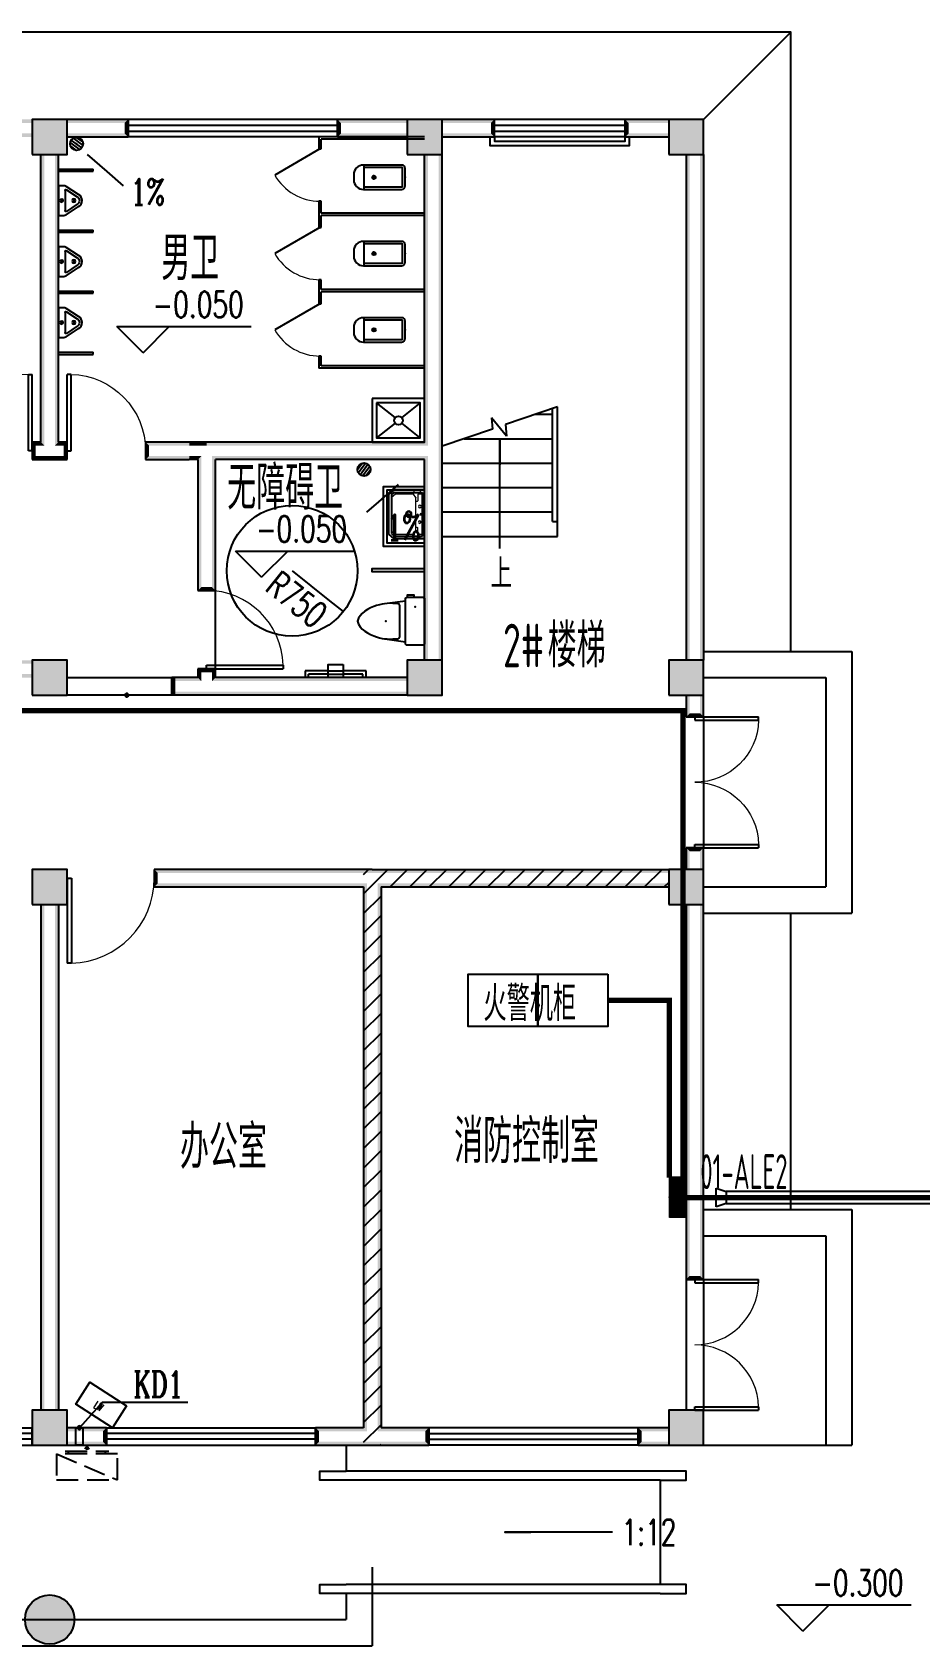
# Model space of a CAD drawing. Extents: x 6250600 to 6678662, y -692028 to -290561.
# Drawn here: x 6499796 to 6509974, y -589103 to -570603 of the extents above; entities that cross this region are included whole.
import ezdxf
from ezdxf.enums import TextEntityAlignment as Align

# ---------------------------------------------------------------- set-up
doc = ezdxf.new("R2010")
doc.units = 0
doc.header["$LTSCALE"] = 1000
doc.header["$MEASUREMENT"] = 0
doc.linetypes.add('DASH', pattern=[0.35, 0.25, -0.1])
doc.linetypes.add('DASHEDX2', pattern=[1.5, 1, -0.5])
doc.layers.get('0').update_dxf_attribs({"linetype": 'CONTINUOUS'})
for name, color, linetype in [('EQUIP-箱柜', 3, 'CONTINUOUS'), ('PUB_HATCH', 8, 'CONTINUOUS'), ('SYST', 7, 'CONTINUOUS'), ('WIRE-消防', 5, 'CONTINUOUS'), ('WIRE-照明', 1, 'CONTINUOUS'), ('建筑底图', 251, 'CONTINUOUS'), ('排水', 221, 'CONTINUOUS'), ('电信', 7, 'CONTINUOUS')]:
    doc.layers.add(name, color=color, linetype=linetype)
doc.styles.add('_TCH_AXIS', font='COMPLEX', dxfattribs={"bigfont": 'GBCBIG'})
doc.styles.add('_TCH_DIM', font='SIMPLEX', dxfattribs={"bigfont": 'GBCBIG'})
doc.styles.add('_TCH_LABEL', font='COMPLEX', dxfattribs={"bigfont": 'GBCBIG'})
doc.styles.add('_TEL_DIM', font='sceie.shx', dxfattribs={"width": 0.8, "height": 3.5, "bigfont": 'sceic.shx'})
doc.styles.add('DIM_FONT', font='SIMPLEX', dxfattribs={"width": 0.7, "bigfont": 'GBCBIG'})
doc.styles.add('SCEI', font='sceie.shx', dxfattribs={"width": 0.8, "height": 400, "bigfont": 'sceic.shx'})
doc.styles.add('schuco', font='sceie.shx', dxfattribs={"width": 0.7, "bigfont": 'sceic.shx'})

# ---------------------------------------------------------------- blocks, each defined once
blk = doc.blocks.new('*X35')
at = {"color": 0}
for p, q in [((-250, 33), (-83, 200)), ((-250, 68), (-118, 200)), ((-250, 104), (-154, 200)), ((-250, 139), (-189, 200)), ((-250, 174), (-224, 200)), ((-247, 0), (-47, 200)), ((-212, 0), (-12, 200)), ((-177, 0), (23, 200)), ((-141, 0), (59, 200)), ((-106, 0), (94, 200)), ((-71, 0), (129, 200)), ((-35, 0), (165, 200)), ((0, 0), (200, 200)), ((35, 0), (235, 200)), ((71, 0), (250, 179)), ((106, 0), (250, 144)), ((141, 0), (250, 109)), ((177, 0), (250, 73)), ((212, 0), (250, 38)), ((247, 0), (250, 3))]:
    blk.add_line(p, q, dxfattribs=at)
blk = doc.blocks.new('$equip$00002943')
for p, q in [((-0.75, 0.6), (-0.75, 0)), ((0.75, 0.6), (-0.75, 0.6)), ((-0.75, 0), (0.75, 0)), ((0.75, 0), (0.75, 0.6))]:
    blk.add_line(p, q)
for points, const_width in [([(-0.75, 0.6), (-0.75, 0), (0.75, 0), (0.75, 0.6), (-0.75, 0.6), (-0.75, 0)], 0.0667), ([(-0.75, 0.3), (0.75, 0.3)], 0.6)]:
    blk.add_lwpolyline(points, dxfattribs=dict(const_width=const_width))
for p in [(-0.75, 0.3), (0, 0.6), (0, 0), (0.75, 0.3)]:
    blk.add_point(p)
at = {"xscale": 0.00300000000061118, "yscale": 0.00300000000061118, "zscale": 0.00300000000061118}
blk.add_blockref('*X35', (0, 0), dxfattribs=at)
at = {"color": 7, "style": '_TEL_DIM', "flags": 1}
for tag in ['A', 'REMARK']:
    blk.add_attdef(tag, text='', height=0.00002, dxfattribs=at).set_placement((0, 0), align=Align.MIDDLE_CENTER)
blk = doc.blocks.new('_LV12')
for p, q in [((-250, -50), (-39, -219)), ((39, -219), (250, -50)), ((-250, -450), (-39, -281)), ((39, -281), (250, -450))]:
    blk.add_line(p, q)
for points in [[(300, -500), (300, 0), (-300, 0), (-300, -500)], [(250, -450), (250, -50), (-250, -50), (-250, -450)]]:
    blk.add_lwpolyline(points, close=True)
blk.add_circle((0, -250), 50)
blk = doc.blocks.new('$lvtry$00000200')
at = {"color": 0}
for p, q in [((-110, -40), (-110, -470)), ((100, -30), (-100, -30)), ((110, -470), (110, -40))]:
    blk.add_line(p, q, dxfattribs=at)
blk.add_lwpolyline([(100, 0), (-100, 0, 0.414214), (-140, -40), (-140, -480, 0.414214), (-30, -590), (30, -590, 0.414214), (140, -480), (140, -40, 0.414214)], format="xyb", close=True, dxfattribs=at)
blk.add_lwpolyline([(140, -470), (-140, -470)], dxfattribs=at)
blk.add_circle((0, -359), 20, dxfattribs=at)
for centre, start, end in [((-100, -40), 90, 180), ((100, -40), 0, 90)]:
    blk.add_arc(centre, 10, start, end, dxfattribs=at)
for p in [(0, 0), (0, -359)]:
    blk.add_point(p, dxfattribs=at)
blk = doc.blocks.new('$TCHSYS$APDOOR2D')
blk.add_line((0.5, 0), (0, 0.866))
at = {"lineweight": 13}
blk.add_arc((0.5, 0), 1, 120, 180, dxfattribs=at)
blk = doc.blocks.new('$lvtry$00000221')
at = {"color": 0}
for p, q in [((-124, -91), (-43, -216)), ((-116, -76), (116, -76)), ((43, -216), (124, -91))]:
    blk.add_line(p, q, dxfattribs=at)
blk.add_lwpolyline([(69, -231, -0.57735), (-69, -231), (-162, -88, -0.145378), (-170, -61), (-170, 0), (170, 0), (170, -61, -0.145378), (162, -88)], format="xyb", close=True, dxfattribs=at)
for centre, radius in [((0, -177), 20), ((0, -38), 17.7)]:
    blk.add_circle(centre, radius, dxfattribs=at)
for centre, radius, start, end in [((-116, -86), 10, 90, 213.0863), ((116, -86), 10, 326.9137, 90), ((0, -191), 50, 210, 330)]:
    blk.add_arc(centre, radius, start, end, dxfattribs=at)
for p in [(0, -38), (0, -177)]:
    blk.add_point(p, dxfattribs=at)
blk = doc.blocks.new('A$C2E081725')
at = {"linetype": 'DASH'}
for p, q in [((700, 94), (0, 394)), ((600, 64), (100, 64)), ((138, 94), (138, 64)), ((350, 8), (327, 39)), ((350, 49), (350, 0)), ((350, 8), (373, 39)), ((563, 94), (563, 64))]:
    blk.add_line(p, q, dxfattribs=at)
blk.add_lwpolyline([(0, 394), (0, 94), (700, 94), (700, 394)], close=True, dxfattribs=at)
blk = doc.blocks.new('$lvtry$00000054')
at = {"lineweight": 13}
for p, q in [((-279, -123), (-251, -123)), ((-278, -51), (-251, -51)), ((-232, -26), (-232, -79)), ((-232, -79), (-155, -79)), ((-191, -100), (-232, -127)), ((-232, -127), (-232, -335)), ((-191, -100), (189, -100)), ((-150, -84), (-150, -100)), ((148, -84), (148, -100)), ((232, -79), (153, -79)), ((192, -101), (232, -127)), ((232, -26), (232, -79)), ((232, -127), (232, -335)), ((279, -51), (252, -51)), ((280, -123), (252, -123)), ((-232, -335), (-191, -381)), ((232, -335), (191, -381))]:
    blk.add_line(p, q, dxfattribs=at)
for p, q in [((-251, -349), (-251, -26)), ((-251, -26), (251, -26)), ((-90, -26), (90, -26)), ((0, -26), (-90, -26)), ((251, -349), (251, -26)), ((-222, -381), (-251, -349)), ((221, -381), (251, -349)), ((221, -381), (-222, -381))]:
    blk.add_line(p, q)
for points in [[(-280, 0), (280, 0)], [(-280, 0), (-280, -350)], [(280, 0), (280, -350)], [(-280, -350), (-230, -410)], [(280, -350), (230, -410)], [(-230, -410), (230, -410)]]:
    blk.add_lwpolyline(points)
for centre, radius in [((-89, -56), 15), ((1, -182), 24.9), ((1, -44), 8), ((90, -54), 15)]:
    blk.add_circle(centre, radius, dxfattribs=at)
blk.add_circle((1, -182), 33.1)
for centre, start, end in [((-155, -84), 0, 90), ((153, -84), 90, 180), ((189, -105), 57.2444, 90)]:
    blk.add_arc(centre, 5, start, end, dxfattribs=at)
blk = doc.blocks.new('$lvtry$00000206')
blk.add_line((-194, -428, 0), (-224, -220, 0))
at = {"elevation": 0}
blk.add_lwpolyline([(-264, -120), (-286, -120), (-286, -200), (-264, -200)], close=True, dxfattribs=at)
for points in [[(-242, -220, -0.414214), (-264, -198), (-264, -22, -0.414214), (-242, 0), (264, 0, -0.414214), (286, -22), (286, -198, -0.414214), (264, -220)], [(192, -286), (-170, -286, 0.39219), (-189, -305), (-191, -326), (-193, -363), (-194, -398), (-193, -429), (-190, -459), (-185, -488), (-178, -518), (-169, -550), (-157, -584), (-142, -619), (-124, -654), (-103, -687), (-79, -717), (-52, -741), (-22, -760), (-1, -767, 0.15433), (23, -767), (44, -760), (74, -741), (101, -717), (125, -687), (146, -654), (164, -619), (179, -584), (191, -550), (201, -518), (208, -488), (212, -459), (215, -429), (216, -398), (215, -363), (213, -326), (212, -305, 0.39219)]]:
    blk.add_lwpolyline(points, format="xyb", close=True, dxfattribs=at)
blk.add_lwpolyline([(217, -428), (246, -220)], dxfattribs=at)
for p in [(-155, -109, 0), (12, -443, 0)]:
    blk.add_point(p)
blk = doc.blocks.new('$lvtry$00000171')
at = {"layer": '排水'}
for p, q in [((-74, 11), (-11, 74)), ((-70, -27), (27, 70)), ((-53, -53), (53, 53)), ((-27, -70), (70, 27)), ((11, -74), (74, -11))]:
    blk.add_line(p, q, dxfattribs=at)
blk.add_circle((0, 0), 75, dxfattribs=at)
blk.add_point((0, 0), dxfattribs=at)
blk = doc.blocks.new('_FZH')
blk.add_lwpolyline([(-0.5, -0.5), (0.5, -0.5), (0.5, 0.5), (-0.5, 0.5)], close=True)
at = {"layer": 'PUB_HATCH'}
blk.add_solid([(-0.5, -0.5), (0.5, -0.5), (-0.5, 0.5), (0.5, 0.5)], dxfattribs=at)
blk = doc.blocks.new('$DorLib2D$00000001')
for p, q in [((0.45, 0.975), (0.5, 0.975)), ((0.45, 0), (0.45, 0.975)), ((0.5, 0), (0.5, 0.975)), ((0.5, 0), (0.45, 0))]:
    blk.add_line(p, q)
at = {"lineweight": 13}
blk.add_arc((0.475, 0), 0.975, 91.4693, 180, dxfattribs=at)
blk = doc.blocks.new('$WINLIB2D$00000001')
at = {"color": 0}
for points in [[(-0.5, 0.5), (-0.5, -0.5)], [(-0.5, 0.5), (0.5, 0.5)], [(0.5, -0.5), (0.5, 0.5)], [(0.5, 0.1667), (-0.5, 0.1667)], [(0.5, -0.1667), (-0.5, -0.1667)], [(-0.5, -0.5), (0.5, -0.5)]]:
    blk.add_lwpolyline(points, dxfattribs=at)
blk = doc.blocks.new('$TCHSYS$WIN2D')
for p, q in [((-0.5, 0.5), (0.5, 0.5)), ((-0.5, 0.5), (-0.5, -0.5)), ((0.5, 0.5), (0.5, -0.5)), ((0.5, 0.1667), (-0.5, 0.1667)), ((0.5, -0.1667), (-0.5, -0.1667)), ((-0.5, -0.5), (0.5, -0.5))]:
    blk.add_line(p, q)
blk = doc.blocks.new('$DorLib2D$00000002')
for p, q in [((-0.5, 0), (-0.5, 0.4875)), ((-0.475, 0.4875), (-0.5, 0.4875)), ((-0.475, 0), (-0.475, 0.4875)), ((0.475, 0), (0.475, 0.4875)), ((0.475, 0.4875), (0.5, 0.4875)), ((0.5, 0), (0.5, 0.4875)), ((-0.5, 0), (-0.475, 0)), ((0.5, 0), (0.475, 0))]:
    blk.add_line(p, q)
at = {"lineweight": 13}
for centre, start, end in [((-0.4875, 0), 0, 88.53072), ((0.4875, 0), 91.46928, 180)]:
    blk.add_arc(centre, 0.4875, start, end, dxfattribs=at)

msp = doc.modelspace()

# ---------------------------------------------------------------- hatches: boundary and pattern name
at = {"layer": '建筑底图'}
for points in [[(6499795.6, -571642.9), (6499795.6, -571602.9), (6499095.6, -571602.9), (6499135.6, -571642.9)], [(6500195.6, -571602.9), (6499795.6, -571602.9), (6499835.6, -571642.9), (6500155.6, -571642.9)], [(6499795.6, -571602.9), (6499795.6, -572002.9), (6499835.6, -571962.9), (6499835.6, -571642.9)], [(6500195.6, -572002.9), (6500195.6, -571602.9), (6500155.6, -571642.9), (6500155.6, -571962.9)], [(6500195.6, -571602.9), (6500195.6, -571642.9), (6500855.6, -571642.9), (6500895.6, -571602.9)], [(6500895.6, -571802.9), (6500895.6, -571602.9), (6500855.6, -571642.9), (6500855.6, -571762.9)], [(6504095.6, -571642.9), (6504095.6, -571602.9), (6503295.6, -571602.9), (6503335.6, -571642.9)], [(6503295.6, -571602.9), (6503295.6, -571802.9), (6503335.6, -571762.9), (6503335.6, -571642.9)], [(6504495.6, -571602.9), (6504095.6, -571602.9), (6504135.6, -571642.9), (6504455.6, -571642.9)], [(6504095.6, -571602.9), (6504095.6, -572002.9), (6504135.6, -571962.9), (6504135.6, -571642.9)], [(6504495.6, -572002.9), (6504495.6, -571602.9), (6504455.6, -571642.9), (6504455.6, -571962.9)], [(6504495.6, -571602.9), (6504495.6, -571642.9), (6505055.6, -571642.9), (6505095.6, -571602.9)], [(6505095.6, -571802.9), (6505095.6, -571602.9), (6505055.6, -571642.9), (6505055.6, -571762.9)], [(6507095.6, -571642.9), (6507095.6, -571602.9), (6506595.6, -571602.9), (6506635.6, -571642.9)], [(6506595.6, -571602.9), (6506595.6, -571802.9), (6506635.6, -571762.9), (6506635.6, -571642.9)], [(6507495.6, -571602.9), (6507095.6, -571602.9), (6507135.6, -571642.9), (6507455.6, -571642.9)], [(6507095.6, -571602.9), (6507095.6, -572002.9), (6507135.6, -571962.9), (6507135.6, -571642.9)], [(6507495.6, -572002.9), (6507495.6, -571602.9), (6507455.6, -571642.9), (6507455.6, -571962.9)], [(6499795.6, -571802.9), (6499795.6, -571762.9), (6499135.6, -571762.9), (6499095.6, -571802.9)], [(6500195.6, -571762.9), (6500195.6, -571802.9), (6500895.6, -571802.9), (6500855.6, -571762.9)], [(6504095.6, -571802.9), (6504095.6, -571762.9), (6503335.6, -571762.9), (6503295.6, -571802.9)], [(6504495.6, -571762.9), (6504495.6, -571802.9), (6505095.6, -571802.9), (6505055.6, -571762.9)], [(6507095.6, -571802.9), (6507095.6, -571762.9), (6506635.6, -571762.9), (6506595.6, -571802.9)], [(6499795.6, -572002.9), (6500195.6, -572002.9), (6500155.6, -571962.9), (6499835.6, -571962.9)], [(6499935.6, -572002.9), (6499895.6, -572002.9), (6499895.6, -575302.9), (6499935.6, -575342.9)], [(6500095.6, -572002.9), (6500055.6, -572002.9), (6500055.6, -575342.9), (6500095.6, -575302.9)], [(6504095.6, -572002.9), (6504495.6, -572002.9), (6504455.6, -571962.9), (6504135.6, -571962.9)], [(6504335.6, -572002.9), (6504295.6, -572002.9), (6504295.6, -575302.9), (6504335.6, -575342.9)], [(6504495.6, -572002.9), (6504455.6, -572002.9), (6504455.6, -575402.9), (6504495.6, -575402.9)], [(6507095.6, -572002.9), (6507495.6, -572002.9), (6507455.6, -571962.9), (6507135.6, -571962.9)], [(6507295.6, -577802.9), (6507335.6, -577802.9), (6507335.6, -572002.9), (6507295.6, -572002.9)], [(6507455.6, -577802.9), (6507495.6, -577802.9), (6507495.6, -572002.9), (6507455.6, -572002.9)], [(6499895.6, -575302.9), (6499795.6, -575302.9), (6499835.6, -575342.9), (6499935.6, -575342.9)], [(6499795.6, -575302.9), (6499795.6, -575502.9), (6499835.6, -575462.9), (6499835.6, -575342.9)], [(6500195.6, -575302.9), (6500095.6, -575302.9), (6500055.6, -575342.9), (6500155.6, -575342.9)], [(6500195.6, -575502.9), (6500195.6, -575302.9), (6500155.6, -575342.9), (6500155.6, -575462.9)], [(6501595.6, -575302.9), (6501095.6, -575302.9), (6501135.6, -575342.9), (6501595.6, -575342.9)], [(6501095.6, -575302.9), (6501095.6, -575502.9), (6501135.6, -575462.9), (6501135.6, -575342.9)], [(6501795.6, -575302.9), (6501595.6, -575302.9), (6501595.6, -575342.9), (6501795.6, -575342.9)], [(6504295.6, -575302.9), (6501795.6, -575302.9), (6501795.6, -575342.9), (6504335.6, -575342.9)], [(6499795.6, -575502.9), (6499995.6, -575502.9), (6499995.6, -575462.9), (6499835.6, -575462.9)], [(6499995.6, -575502.9), (6500195.6, -575502.9), (6500155.6, -575462.9), (6499995.6, -575462.9)], [(6501095.6, -575502.9), (6501595.6, -575502.9), (6501595.6, -575462.9), (6501135.6, -575462.9)], [(6501695.6, -575502.9), (6501595.6, -575502.9), (6501595.6, -575462.9), (6501735.6, -575462.9)], [(6501695.6, -575502.9), (6501695.6, -577002.9), (6501735.6, -576962.9), (6501735.6, -575462.9)], [(6501895.6, -577002.9), (6501895.6, -575502.9), (6501855.6, -575462.9), (6501855.6, -576962.9)], [(6504295.6, -575502.9), (6501895.6, -575502.9), (6501855.6, -575462.9), (6504335.6, -575462.9)], [(6504295.6, -577802.9), (6504335.6, -577802.9), (6504335.6, -575462.9), (6504295.6, -575502.9)], [(6504455.6, -577802.9), (6504495.6, -577802.9), (6504495.6, -575402.9), (6504455.6, -575402.9)], [(6501695.6, -577002.9), (6501895.6, -577002.9), (6501855.6, -576962.9), (6501735.6, -576962.9)], [(6499795.6, -577842.9), (6499795.6, -577802.9), (6498295.6, -577802.9), (6498255.6, -577842.9)], [(6500195.6, -577802.9), (6499795.6, -577802.9), (6499835.6, -577842.9), (6500155.6, -577842.9)], [(6499795.6, -577802.9), (6499795.6, -578202.9), (6499835.6, -578162.9), (6499835.6, -577842.9)], [(6500195.6, -578202.9), (6500195.6, -577802.9), (6500155.6, -577842.9), (6500155.6, -578162.9)], [(6501895.6, -577902.9), (6501695.6, -577902.9), (6501735.6, -577942.9), (6501855.6, -577942.9)], [(6501695.6, -577902.9), (6501695.6, -578002.9), (6501735.6, -578042.9), (6501735.6, -577942.9)], [(6501895.6, -578002.9), (6501895.6, -577902.9), (6501855.6, -577942.9), (6501855.6, -578042.9)], [(6504495.6, -577802.9), (6504095.6, -577802.9), (6504135.6, -577842.9), (6504455.6, -577842.9)], [(6504095.6, -577802.9), (6504095.6, -578202.9), (6504135.6, -578162.9), (6504135.6, -577842.9)], [(6504495.6, -578202.9), (6504495.6, -577802.9), (6504455.6, -577842.9), (6504455.6, -578162.9)], [(6507495.6, -577802.9), (6507095.6, -577802.9), (6507135.6, -577842.9), (6507455.6, -577842.9)], [(6507095.6, -577802.9), (6507095.6, -578202.9), (6507135.6, -578162.9), (6507135.6, -577842.9)], [(6507495.6, -578202.9), (6507495.6, -577802.9), (6507455.6, -577842.9), (6507455.6, -578162.9)], [(6499795.6, -578002.9), (6499795.6, -577962.9), (6498195.6, -577962.9), (6498195.6, -578002.9)], [(6501695.6, -578002.9), (6501395.6, -578002.9), (6501395.6, -578042.9), (6501735.6, -578042.9)], [(6501395.6, -578202.9), (6501395.6, -578002.9), (6501435.6, -578002.9), (6501435.6, -578202.9)], [(6504095.6, -578042.9), (6504095.6, -578002.9), (6501895.6, -578002.9), (6501855.6, -578042.9)], [(6499795.6, -578202.9), (6500195.6, -578202.9), (6500155.6, -578162.9), (6499835.6, -578162.9)], [(6501795.6, -578202.9), (6501395.6, -578202.9), (6501395.6, -578162.9), (6501795.6, -578162.9)], [(6504095.6, -578202.9), (6504095.6, -578162.9), (6501795.6, -578162.9), (6501795.6, -578202.9)], [(6504095.6, -578202.9), (6504495.6, -578202.9), (6504455.6, -578162.9), (6504135.6, -578162.9)], [(6507095.6, -578202.9), (6507495.6, -578202.9), (6507455.6, -578162.9), (6507135.6, -578162.9)], [(6507335.6, -578202.9), (6507295.6, -578202.9), (6507295.6, -578452.9), (6507335.6, -578412.9)], [(6507495.6, -578202.9), (6507455.6, -578202.9), (6507455.6, -578412.9), (6507495.6, -578452.9)], [(6507295.6, -578452.9), (6507495.6, -578452.9), (6507455.6, -578412.9), (6507335.6, -578412.9)], [(6507495.6, -579952.9), (6507295.6, -579952.9), (6507335.6, -579992.9), (6507455.6, -579992.9)], [(6507295.6, -580202.9), (6507335.6, -580202.9), (6507335.6, -579992.9), (6507295.6, -579952.9)], [(6507455.6, -580202.9), (6507495.6, -580202.9), (6507495.6, -579952.9), (6507455.6, -579992.9)], [(6500195.6, -580202.9), (6499795.6, -580202.9), (6499835.6, -580242.9), (6500155.6, -580242.9)], [(6499795.6, -580202.9), (6499795.6, -580602.9), (6499835.6, -580562.9), (6499835.6, -580242.9)], [(6500195.6, -580602.9), (6500195.6, -580202.9), (6500155.6, -580242.9), (6500155.6, -580562.9)], [(6503695.6, -580202.9), (6501195.6, -580202.9), (6501235.6, -580242.9), (6503695.6, -580242.9)], [(6501195.6, -580202.9), (6501195.6, -580402.9), (6501235.6, -580362.9), (6501235.6, -580242.9)], [(6507095.6, -580242.9), (6507095.6, -580202.9), (6503695.6, -580202.9), (6503695.6, -580242.9)], [(6507495.6, -580202.9), (6507095.6, -580202.9), (6507135.6, -580242.9), (6507455.6, -580242.9)], [(6507095.6, -580202.9), (6507095.6, -580602.9), (6507135.6, -580562.9), (6507135.6, -580242.9)], [(6507495.6, -580602.9), (6507495.6, -580202.9), (6507455.6, -580242.9), (6507455.6, -580562.9)], [(6501195.6, -580402.9), (6503595.6, -580402.9), (6503635.6, -580362.9), (6501235.6, -580362.9)], [(6503595.6, -580402.9), (6503595.6, -586602.9), (6503635.6, -586642.9), (6503635.6, -580362.9)], [(6507095.6, -580402.9), (6507095.6, -580362.9), (6503755.6, -580362.9), (6503795.6, -580402.9)], [(6503795.6, -580402.9), (6503795.6, -586602.9), (6503755.6, -586642.9), (6503755.6, -580362.9)], [(6499795.6, -580602.9), (6500195.6, -580602.9), (6500155.6, -580562.9), (6499835.6, -580562.9)], [(6499895.6, -586402.9), (6499935.6, -586402.9), (6499935.6, -580602.9), (6499895.6, -580602.9)], [(6500055.6, -586402.9), (6500095.6, -586402.9), (6500095.6, -580602.9), (6500055.6, -580602.9)], [(6507095.6, -580602.9), (6507495.6, -580602.9), (6507455.6, -580562.9), (6507135.6, -580562.9)], [(6507335.6, -580602.9), (6507295.6, -580602.9), (6507295.6, -584902.9), (6507335.6, -584862.9)], [(6507495.6, -580602.9), (6507455.6, -580602.9), (6507455.6, -584862.9), (6507495.6, -584902.9)], [(6507295.6, -584902.9), (6507495.6, -584902.9), (6507455.6, -584862.9), (6507335.6, -584862.9)], [(6500195.6, -586402.9), (6499795.6, -586402.9), (6499835.6, -586442.9), (6500155.6, -586442.9)], [(6499795.6, -586402.9), (6499795.6, -586802.9), (6499835.6, -586762.9), (6499835.6, -586442.9)], [(6500195.6, -586802.9), (6500195.6, -586402.9), (6500155.6, -586442.9), (6500155.6, -586762.9)], [(6507495.6, -586402.9), (6507095.6, -586402.9), (6507135.6, -586442.9), (6507455.6, -586442.9)], [(6507095.6, -586402.9), (6507095.6, -586802.9), (6507135.6, -586762.9), (6507135.6, -586442.9)], [(6507495.6, -586802.9), (6507495.6, -586402.9), (6507455.6, -586442.9), (6507455.6, -586762.9)], [(6500195.6, -586602.9), (6500195.6, -586642.9), (6500605.6, -586642.9), (6500645.6, -586602.9)], [(6500645.6, -586802.9), (6500645.6, -586602.9), (6500605.6, -586642.9), (6500605.6, -586762.9)], [(6503595.6, -586602.9), (6503045.6, -586602.9), (6503085.6, -586642.9), (6503635.6, -586642.9)], [(6503045.6, -586602.9), (6503045.6, -586802.9), (6503085.6, -586762.9), (6503085.6, -586642.9)], [(6504345.6, -586602.9), (6503795.6, -586602.9), (6503755.6, -586642.9), (6504305.6, -586642.9)], [(6504345.6, -586802.9), (6504345.6, -586602.9), (6504305.6, -586642.9), (6504305.6, -586762.9)], [(6507095.6, -586642.9), (6507095.6, -586602.9), (6506745.6, -586602.9), (6506785.6, -586642.9)], [(6506745.6, -586602.9), (6506745.6, -586802.9), (6506785.6, -586762.9), (6506785.6, -586642.9)], [(6499795.6, -586802.9), (6500195.6, -586802.9), (6500155.6, -586762.9), (6499835.6, -586762.9)], [(6500195.6, -586762.9), (6500195.6, -586802.9), (6500645.6, -586802.9), (6500605.6, -586762.9)], [(6503045.6, -586802.9), (6503695.6, -586802.9), (6503695.6, -586762.9), (6503085.6, -586762.9)], [(6503695.6, -586802.9), (6504345.6, -586802.9), (6504305.6, -586762.9), (6503695.6, -586762.9)], [(6507095.6, -586802.9), (6507095.6, -586762.9), (6506785.6, -586762.9), (6506745.6, -586802.9)], [(6507095.6, -586802.9), (6507495.6, -586802.9), (6507455.6, -586762.9), (6507135.6, -586762.9)]]:
    msp.add_hatch(color=256, dxfattribs=at).paths.add_polyline_path(points)
h = msp.add_hatch(dxfattribs=at)
h.set_pattern_fill('ANSI31', color=256, scale=100)
h.set_pattern_definition([(45, (4039688.02, -198322.76), (-112.253202, 112.253202), [])])
h.paths.add_polyline_path([(6507095.6, -580202.9), (6503595.6, -580202.9), (6503595.6, -580402.9), (6507095.6, -580402.9)])
h.paths.add_polyline_path([(6503595.6, -586802.9), (6503795.6, -586802.9), (6503795.6, -580402.9), (6503595.6, -580402.9)])
h = msp.add_hatch(color=256, dxfattribs=at)
h.dxf.hatch_style = 1
h.paths.add_polyline_path([(6499712.8, -588802.9, 1), (6500278.5, -588802.9, 1)])

# ---------------------------------------------------------------- linework, layer by layer
for points in [[(6505595.2, -581402.9), (6505595.2, -582002.9), (6504795.2, -582002.9), (6504795.2, -581402.9)], [(6506395.2, -581402.9), (6506395.2, -582002.9), (6505595.2, -582002.9), (6505595.2, -581402.9)]]:
    msp.add_lwpolyline(points, close=True)
at = {"layer": 'WIRE-消防', "color": 2, "linetype": 'Continuous', "const_width": 60}
msp.add_lwpolyline([(6510446.8, -583965.7), (6507295.6, -583965.7)], dxfattribs=at)
at = {"layer": 'WIRE-照明', "color": 2, "linetype": 'Continuous', "const_width": 60}
for points in [[(6507260.3, -583734.7), (6507260.3, -578380.3), (6495674.4, -578380.3)], [(6507103.4, -583734.7), (6507103.4, -581702.9), (6506395.2, -581702.9)]]:
    msp.add_lwpolyline(points, dxfattribs=at)
at = {"layer": '建筑底图'}
for p, q in [((6507495.6, -571602.9), (6508495.6, -570602.9)), ((6500895.6, -571602.9), (6500195.6, -571602.9)), ((6500895.6, -571802.9), (6500895.6, -571602.9)), ((6504095.6, -571602.9), (6503295.6, -571602.9)), ((6503295.6, -571602.9), (6503295.6, -571802.9)), ((6505095.6, -571602.9), (6504495.6, -571602.9)), ((6505095.6, -571802.9), (6505095.6, -571602.9)), ((6507095.6, -571602.9), (6506595.6, -571602.9)), ((6506595.6, -571602.9), (6506595.6, -571802.9)), ((6500195.6, -571802.9), (6500895.6, -571802.9)), ((6504295.6, -571802.9), (6503083.1, -571802.9)), ((6503083.1, -571802.9), (6503083.1, -571940.4)), ((6504295.6, -571827.9), (6503108.1, -571827.9)), ((6503108.1, -571940.4), (6503108.1, -571827.9)), ((6503295.6, -571802.9), (6504095.6, -571802.9)), ((6504495.6, -571802.9), (6505095.6, -571802.9)), ((6506595.6, -571802.9), (6507095.6, -571802.9)), ((6499895.6, -575302.9), (6499895.6, -572002.9)), ((6500095.6, -575302.9), (6500095.6, -572002.9)), ((6503083.1, -571940.4), (6503108.1, -571940.4)), ((6504295.6, -575302.9), (6504295.6, -572002.9)), ((6504495.6, -575402.9), (6504495.6, -572002.9)), ((6507295.6, -572002.9), (6507295.6, -577802.9)), ((6507495.6, -572002.9), (6507495.6, -577802.9)), ((6500095.6, -572197.3), (6500095.6, -572172.3)), ((6500095.6, -572172.3), (6500495.6, -572172.3)), ((6500095.6, -572197.3), (6500495.6, -572197.3)), ((6500495.6, -572197.3), (6500495.6, -572172.3)), ((6503083.1, -572540.4), (6503083.1, -572690.4)), ((6503108.1, -572540.4), (6503083.1, -572540.4)), ((6503108.1, -572677.9), (6503108.1, -572540.4)), ((6503083.1, -572690.4), (6503083.1, -572840.4)), ((6504295.6, -572677.9), (6503108.1, -572677.9)), ((6503108.1, -572840.4), (6503108.1, -572702.9)), ((6504295.6, -572702.9), (6503108.1, -572702.9)), ((6504295.6, -572702.9), (6504295.6, -572677.9)), ((6500095.6, -572896.8), (6500095.6, -572871.8)), ((6500095.6, -572871.8), (6500495.6, -572871.8)), ((6500095.6, -572896.8), (6500495.6, -572896.8)), ((6500495.6, -572896.8), (6500495.6, -572871.8)), ((6503083.1, -572840.4), (6503108.1, -572840.4)), ((6503083.1, -573440.4), (6503083.1, -573565.4)), ((6503108.1, -573440.4), (6503083.1, -573440.4)), ((6503108.1, -573552.9), (6503108.1, -573440.4)), ((6500095.6, -573596.3), (6500095.6, -573571.3)), ((6500095.6, -573571.3), (6500495.6, -573571.3)), ((6500095.6, -573596.3), (6500495.6, -573596.3)), ((6500495.6, -573596.3), (6500495.6, -573571.3)), ((6503083.1, -573565.4), (6503083.1, -573715.4)), ((6504295.6, -573552.9), (6503108.1, -573552.9)), ((6503108.1, -573715.4), (6503108.1, -573577.9)), ((6504295.6, -573577.9), (6503108.1, -573577.9)), ((6504295.6, -573577.9), (6504295.6, -573552.9)), ((6503083.1, -573715.4), (6503108.1, -573715.4)), ((6501067.1, -574278.2), (6500767.1, -573978.2)), ((6500767.1, -573978.2), (6502307.3, -573978.2)), ((6501067.1, -574278.2), (6501367.1, -573978.2)), ((6500095.6, -574295.8), (6500095.6, -574270.8)), ((6500095.6, -574270.8), (6500495.6, -574270.8)), ((6500095.6, -574295.8), (6500495.6, -574295.8)), ((6500495.6, -574295.8), (6500495.6, -574270.8)), ((6503083.1, -574315.4), (6503083.1, -574452.9)), ((6503108.1, -574315.4), (6503083.1, -574315.4)), ((6503108.1, -574427.9), (6503108.1, -574315.4)), ((6504295.6, -574452.9), (6503083.1, -574452.9)), ((6504295.6, -574427.9), (6503108.1, -574427.9)), ((6504295.6, -574452.9), (6504295.6, -574427.9)), ((6505820.6, -574896), (6505224.2, -575100.3)), ((6505760.6, -576212.9), (6505760.6, -574916.6)), ((6505820.6, -576212.9), (6505820.6, -574896)), ((6505820.6, -576212.9), (6505820.6, -574896)), ((6505073.1, -575152.1), (6504495.6, -575349.9)), ((6505233.4, -575235), (6505064.5, -575025.7)), ((6505064.5, -575025.7), (6505073.1, -575152.1)), ((6505224.2, -575100.3), (6505233.4, -575235)), ((6505566.8, -574982.9), (6505760.6, -574982.9)), ((6499895.6, -575302.9), (6499795.6, -575302.9)), ((6499795.6, -575302.9), (6499795.6, -575502.9)), ((6500195.6, -575302.9), (6500095.6, -575302.9)), ((6500195.6, -575502.9), (6500195.6, -575302.9)), ((6501595.6, -575302.9), (6501095.6, -575302.9)), ((6501095.6, -575302.9), (6501095.6, -575502.9)), ((6501795.6, -575302.9), (6501595.6, -575302.9)), ((6504295.6, -575302.9), (6501795.6, -575302.9)), ((6504495.6, -576382.9), (6504495.6, -575349.9)), ((6504749.4, -575262.9), (6505760.6, -575262.9)), ((6499795.6, -575502.9), (6499995.6, -575502.9)), ((6499995.6, -575502.9), (6500195.6, -575502.9)), ((6501095.6, -575502.9), (6501595.6, -575502.9)), ((6501695.6, -575502.9), (6501595.6, -575502.9)), ((6501695.6, -575502.9), (6501695.6, -577002.9)), ((6501895.6, -577002.9), (6501895.6, -575502.9)), ((6504295.6, -575502.9), (6501895.6, -575502.9)), ((6504295.6, -577802.9), (6504295.6, -575502.9)), ((6504495.6, -577802.9), (6504495.6, -575402.9)), ((6504495.6, -575542.9), (6505760.6, -575542.9)), ((6504495.6, -575822.9), (6505760.6, -575822.9)), ((6504495.6, -576102.9), (6505760.6, -576102.9)), ((6505760.6, -576212.9), (6505820.6, -576212.9)), ((6505820.6, -576382.9), (6505820.6, -576212.9)), ((6504495.6, -576382.9), (6505820.6, -576382.9)), ((6502425.3, -576852.2), (6502125.3, -576552.2)), ((6502125.3, -576552.2), (6503492.9, -576552.2)), ((6502425.3, -576852.2), (6502725.3, -576552.2)), ((6501695.6, -577002.9), (6501895.6, -577002.9)), ((6501895.6, -577902.9), (6501895.6, -577002.9)), ((6507495.6, -577702.9), (6509195.6, -577702.9)), ((6509195.6, -577702.9), (6509195.6, -580702.9)), ((6501895.6, -577902.9), (6501695.6, -577902.9)), ((6501695.6, -577902.9), (6501695.6, -578002.9)), ((6501895.6, -578002.9), (6501895.6, -577902.9)), ((6502925.2, -577922.9), (6502925.2, -578002.9)), ((6503190.2, -577922.9), (6502925.2, -577922.9)), ((6503190.2, -577922.9), (6503360.2, -577922.9)), ((6503625.2, -577922.9), (6503360.2, -577922.9)), ((6503625.2, -578002.9), (6503625.2, -577922.9)), ((6500195.6, -578002.9), (6501395.6, -578002.9)), ((6501695.6, -578002.9), (6501395.6, -578002.9)), ((6501395.6, -578202.9), (6501395.6, -578002.9)), ((6504095.6, -578002.9), (6501895.6, -578002.9)), ((6502965.2, -578002.9), (6502965.2, -577962.9)), ((6503190.2, -577962.9), (6502965.2, -577962.9)), ((6503190.2, -577962.9), (6503360.2, -577962.9)), ((6503585.2, -577962.9), (6503360.2, -577962.9)), ((6503585.2, -578002.9), (6503585.2, -577962.9)), ((6507495.6, -578002.9), (6508895.6, -578002.9)), ((6508895.6, -578002.9), (6508895.6, -580402.9)), ((6501395.6, -578202.9), (6500195.6, -578202.9)), ((6501795.6, -578202.9), (6501395.6, -578202.9)), ((6504095.6, -578202.9), (6501795.6, -578202.9)), ((6507295.6, -578202.9), (6507295.6, -578452.9)), ((6507495.6, -578452.9), (6507495.6, -578202.9)), ((6507295.6, -578452.9), (6507495.6, -578452.9)), ((6507495.6, -578452.9), (6507495.6, -579952.9)), ((6507495.6, -579952.9), (6507295.6, -579952.9)), ((6507295.6, -579952.9), (6507295.6, -580202.9)), ((6507495.6, -580202.9), (6507495.6, -579952.9)), ((6503695.6, -580202.9), (6501195.6, -580202.9)), ((6501195.6, -580202.9), (6501195.6, -580402.9)), ((6503695.6, -580202.9), (6507095.6, -580202.9)), ((6501195.6, -580402.9), (6503595.6, -580402.9)), ((6503595.6, -580402.9), (6503595.6, -586602.9)), ((6503795.6, -580402.9), (6507095.6, -580402.9)), ((6503795.6, -580402.9), (6503795.6, -586602.9)), ((6507495.6, -580402.9), (6508895.6, -580402.9)), ((6499895.6, -580602.9), (6499895.6, -586402.9)), ((6500095.6, -580602.9), (6500095.6, -586402.9)), ((6507295.6, -580602.9), (6507295.6, -584902.9)), ((6507495.6, -584902.9), (6507495.6, -580602.9)), ((6507495.6, -580702.9), (6509195.6, -580702.9)), ((6507495.6, -584102.9), (6509195.6, -584102.9)), ((6509195.6, -584102.9), (6509195.6, -586802.9)), ((6507495.6, -584402.9), (6508895.6, -584402.9)), ((6508895.6, -584402.9), (6508895.6, -586802.9)), ((6507295.6, -584902.9), (6507295.6, -586402.9)), ((6507295.6, -584902.9), (6507495.6, -584902.9)), ((6507495.6, -584902.9), (6507495.6, -586402.9)), ((6500645.6, -586602.9), (6500195.6, -586602.9)), ((6500645.6, -586802.9), (6500645.6, -586602.9)), ((6503595.6, -586602.9), (6503045.6, -586602.9)), ((6503045.6, -586602.9), (6503045.6, -586802.9)), ((6504345.6, -586602.9), (6503795.6, -586602.9)), ((6504345.6, -586802.9), (6504345.6, -586602.9)), ((6507095.6, -586602.9), (6506745.6, -586602.9)), ((6506745.6, -586602.9), (6506745.6, -586802.9)), ((6500195.6, -586802.9), (6500645.6, -586802.9)), ((6503045.6, -586802.9), (6503695.6, -586802.9)), ((6503395.6, -586802.9), (6503395.6, -587102.7)), ((6503695.6, -586802.9), (6504345.6, -586802.9)), ((6506745.6, -586802.9), (6507095.6, -586802.9)), ((6507495.6, -586802.9), (6509195.6, -586802.9)), ((6506995.6, -587102.7), (6503395.6, -587102.7)), ((6506995.6, -587202.7), (6503395.6, -587202.7)), ((6506995.6, -587202.7), (6506995.6, -588402.7)), ((6503695.6, -588202.9), (6503695.6, -589102.9)), ((6506995.6, -588402.7), (6503395.6, -588402.7)), ((6506995.6, -588502.7), (6503395.6, -588502.7)), ((6503395.6, -588502.7), (6503395.6, -588802.9)), ((6508634.3, -588934.9), (6508334.3, -588634.9)), ((6508334.3, -588634.9), (6509874.5, -588634.9)), ((6508634.3, -588934.9), (6508934.3, -588634.9)), ((6485295.6, -588802.9), (6503395.6, -588802.9)), ((6484995.6, -589102.9), (6503695.6, -589102.9))]:
    msp.add_line(p, q, dxfattribs=at)
for points in [[(6508495.6, -577702.9), (6508495.6, -570602.9), (6495795.6, -570602.9)], [(6505045.6, -571802.9), (6505045.6, -571902.9), (6506645.6, -571902.9), (6506645.6, -571802.9)], [(6505095.6, -571802.9), (6505095.6, -571852.9), (6506595.6, -571852.9), (6506595.6, -571802.9)], [(6500843.9, -572365), (6500654.7, -572200), (6500428.5, -572002.9)], [(6505158.1, -576522.9), (6505158.1, -575262.9), (6505158.1, -575562.9)], [(6503633.6, -576104.1), (6503769.5, -575985.8), (6503995.7, -575788.7)], [(6504295.6, -576499.6), (6503825.6, -576499.6), (6503825.6, -575809.6), (6504295.6, -575809.6)], [(6504295.6, -576459.6), (6503865.6, -576459.6), (6503865.6, -575849.6), (6504295.6, -575849.6)], [(6502776.2, -576777.9), (6503206.5, -577120.5), (6503363, -577245)], [(6504295.6, -576791.1), (6503695.6, -576791.1), (6503695.6, -576751.1), (6504295.6, -576751.1)], [(6508495.6, -584102.9), (6508495.6, -580702.9)], [(6501578.3, -586313), (6500597.2, -586313), (6500335.6, -586602.9)], [(6503395.6, -587202.7), (6503095.6, -587202.7), (6503095.6, -587102.7), (6503395.6, -587102.7)], [(6506995.6, -587202.7), (6507295.6, -587202.7), (6507295.6, -587102.7), (6506995.6, -587102.7)], [(6506448.7, -587802.7), (6505214.2, -587802.7), (6505514.2, -587802.7)], [(6503395.6, -588502.7), (6503095.6, -588502.7), (6503095.6, -588402.7), (6503395.6, -588402.7)], [(6506995.6, -588502.7), (6507295.6, -588502.7), (6507295.6, -588402.7), (6506995.6, -588402.7)]]:
    msp.add_lwpolyline(points, dxfattribs=at)
for points in [[(6503360.2, -577852.9), (6503360.2, -578002.9), (6503190.2, -578002.9), (6503190.2, -577852.9)], [(6500878.4, -586350.5), (6500716.3, -586602.9), (6500295.6, -586332.7), (6500457.8, -586080.3)], [(6500375.6, -586802.9), (6500295.6, -586802.9), (6500295.6, -586602.9), (6500375.6, -586602.9)]]:
    msp.add_lwpolyline(points, close=True, dxfattribs=at)
for points in [[(6500870.8, -578184.7, 1), (6500887.1, -578221.2, 1)], [(6500349, -586588.1, 1), (6500322.2, -586617.8, 1)]]:
    msp.add_lwpolyline(points, format="xyb", close=True, dxfattribs=at)
for centre, radius in [((6502776.2, -576777.9), 750), ((6499995.6, -588802.9), 282.8)]:
    msp.add_circle(centre, radius, dxfattribs=at)
at = {"layer": '电信'}
for p, q in [((6507638.5, -584071.8), (6507638.5, -583855)), ((6507638.5, -583855), (6507754, -583896.2)), ((6507754, -584030.6), (6507638.5, -584071.8)), ((6508381.3, -583896.2), (6507754, -583896.2)), ((6507754, -583896.2), (6507754, -584030.6)), ((6507754, -584030.6), (6508389.5, -584030.6)), ((6510288.1, -583896.2), (6508381.3, -583896.2)), ((6508389.5, -584030.6), (6510288.1, -584030.6))]:
    msp.add_line(p, q, dxfattribs=at)

# ---------------------------------------------------------------- block references
at = {"layer": 'EQUIP-箱柜', "color": 1, "xscale": 300, "yscale": 300, "zscale": 300, "rotation": 270}
msp.add_blockref('$equip$00002943', (6507103.4, -583959.7), dxfattribs=at)
at = {"layer": '建筑底图', "xscale": 400, "yscale": 400, "zscale": 400}
for p in [(6499995.6, -571802.9), (6504295.6, -571802.9), (6507295.6, -571802.9), (6499995.6, -578002.9), (6504295.6, -578002.9), (6507295.6, -578002.9), (6499995.6, -580402.9), (6507295.6, -580402.9), (6499995.6, -586602.9), (6507295.6, -586602.9)]:
    msp.add_blockref('_FZH', p, dxfattribs=at)
at = {"layer": '建筑底图'}
for name, p, xscale, yscale, zscale, rotation in [('$WINLIB2D$00000001', (6502095.6, -571702.9), -2400, -199.9999989520293, -2400, 359.9999999647414), ('$TCHSYS$WIN2D', (6505845.6, -571702.9), -1500, -200.0000012842938, -1500, 4.073069881371794e-08), ('$TCHSYS$APDOOR2D', (6503095.6, -572240.4), -600, -600, 25, 270), ('$TCHSYS$APDOOR2D', (6503095.6, -573140.4), -600, -600, 25, 270), ('$TCHSYS$APDOOR2D', (6503095.6, -574015.4), -600, -600, 25, 270), ('$DorLib2D$00000001', (6499345.6, -575402.9), -900, -900, -900, 180), ('$DorLib2D$00000001', (6500645.6, -575402.9), 900, -900, 900, 179.9999999721523), ('$DorLib2D$00000001', (6501795.6, -577452.9), -900, -900, -900, 89.99999972252357), ('$DorLib2D$00000002', (6507395.6, -579202.9), -1500, 1500, -1500, 270.0000003118053), ('$DorLib2D$00000001', (6500695.6, -580302.9), -1000, -1000, -1000, 2.085036143739671e-08), ('$DorLib2D$00000002', (6507395.6, -585652.9), 1500, 1500, 1500, 269.9999999952568), ('$TCHSYS$WIN2D', (6498845.6, -586702.9), -1900.000002484769, 200.0000009590294, -1900.000002484769, 180), ('$WINLIB2D$00000001', (6501845.6, -586702.9), -2400, -200.0000058331061, -2400, 180.0000000381494), ('$WINLIB2D$00000001', (6505545.6, -586702.9), 2400, 199.9999958495609, 2400, 180.0000000650894)]:
    msp.add_blockref(name, p, dxfattribs=dict(at, xscale=xscale, yscale=yscale, zscale=zscale, rotation=rotation))
at = {"layer": '建筑底图', "xscale": -1, "yscale": -1}
for p, rotation in [((6500304, -571882.9), 278.6545034556717), ((6503600.6, -575616.2), 188.6545034556717)]:
    msp.add_blockref('$lvtry$00000171', p, dxfattribs=dict(at, rotation=rotation))
at = {"layer": '建筑底图'}
for name, p, rotation in [('$lvtry$00000200', (6504073.5, -572265.4), 270.0000000000845), ('$lvtry$00000200', (6504073.5, -573140.4), 270.0000000000845), ('$lvtry$00000200', (6504073.5, -574015.4), 270.0000000000845), ('_LV12', (6503995.6, -575302.9), 180), ('$lvtry$00000206', (6504295.6, -577344.7), 269.999862862608), ('A$C2E081725', (6500773.5, -586808.6), 180)]:
    msp.add_blockref(name, p, dxfattribs=dict(at, rotation=rotation))
at = {"layer": '建筑底图', "xscale": -1, "rotation": 90}
for p in [(6500095.6, -572532.4), (6500095.6, -573231.9), (6500095.6, -573931.3)]:
    msp.add_blockref('$lvtry$00000221', p, dxfattribs=at)
at = {"layer": '建筑底图', "extrusion": (0, 0, -1), "zscale": -1, "rotation": 90.00000000000001}
msp.add_blockref('$lvtry$00000054', (-6504295.6, -576129.6, 0), dxfattribs=at)

# ---------------------------------------------------------------- texts
at = {"layer": 'SYST', "linetype": 'DASHEDX2', "style": 'SCEI', "width": 0.6}
msp.add_text('01-ALE2', height=400, dxfattribs=at).set_placement((6507458.7, -583867.3))
at = {"layer": '建筑底图'}
for s, height, style, width, p in [('1%', 297.5, '_TCH_AXIS', 0.705882, (6500923.1, -572582.7)), ('男卫', 500, 'schuco', 0.7, (6501275.3, -573445.5)), ('-0.050', 297.5, '_TCH_DIM', 0.705882, (6501177.3, -573873.2)), ('无障碍卫', 500, 'schuco', 0.7, (6502031.7, -576076.2, 0)), ('-0.050', 297.5, '_TCH_DIM', 0.705882, (6502362.9, -576447.2)), ('1%', 297.5, '_TCH_AXIS', 0.705882, (6503856.8, -576428.1)), ('2#', 500, 'schuco', 0.7, (6505195, -577884.8)), ('楼梯', 500, 'schuco', 0.7, (6505707.5, -577884.8)), ('火警机柜', 400, 'schuco', 0.7, (6504970.2, -581940.5)), ('办公室', 500, 'schuco', 0.7, (6501489.8, -583633.5)), ('消防控制室', 500, 'schuco', 0.7, (6504634.1, -583568.2)), ('KD1', 297.5, '_TCH_LABEL', 0.705882, (6500953, -586253)), ('1:12', 297.5, '_TCH_DIM', 0.705882, (6506553.7, -587951.4)), ('-0.300', 297.5, '_TCH_DIM', 0.705882, (6508744.5, -588529.9))]:
    msp.add_text(s, height=height, dxfattribs=dict(at, style=style, width=width)).set_placement(p)
at = {"layer": '建筑底图', "style": '_TCH_DIM'}
msp.add_text('上', height=337.6, dxfattribs=at).set_placement((6505053.9, -576977.9))
at = {"layer": '建筑底图'}
for s, height, rotation, style, width, p in [('R750', 297.5, 321.48193, '_TCH_DIM', 0.705882, (6502450.4, -576995.9)), ('LW', 89.65, 327.28331, 'DIM_FONT', 0.494118, (6500491.7, -586368.5))]:
    msp.add_text(s, height=height, rotation=rotation, dxfattribs=dict(at, style=style, width=width)).set_placement(p)

doc.saveas('drawing.dxf')
